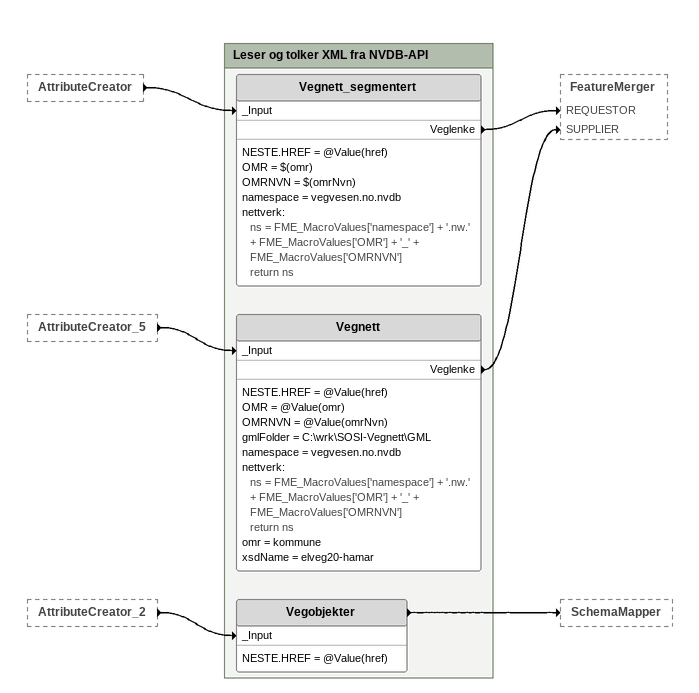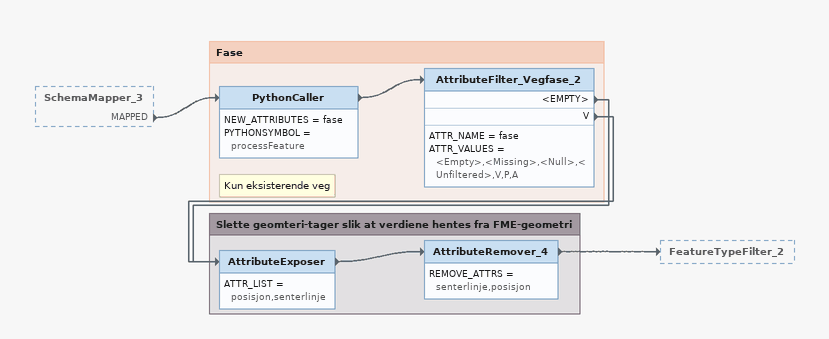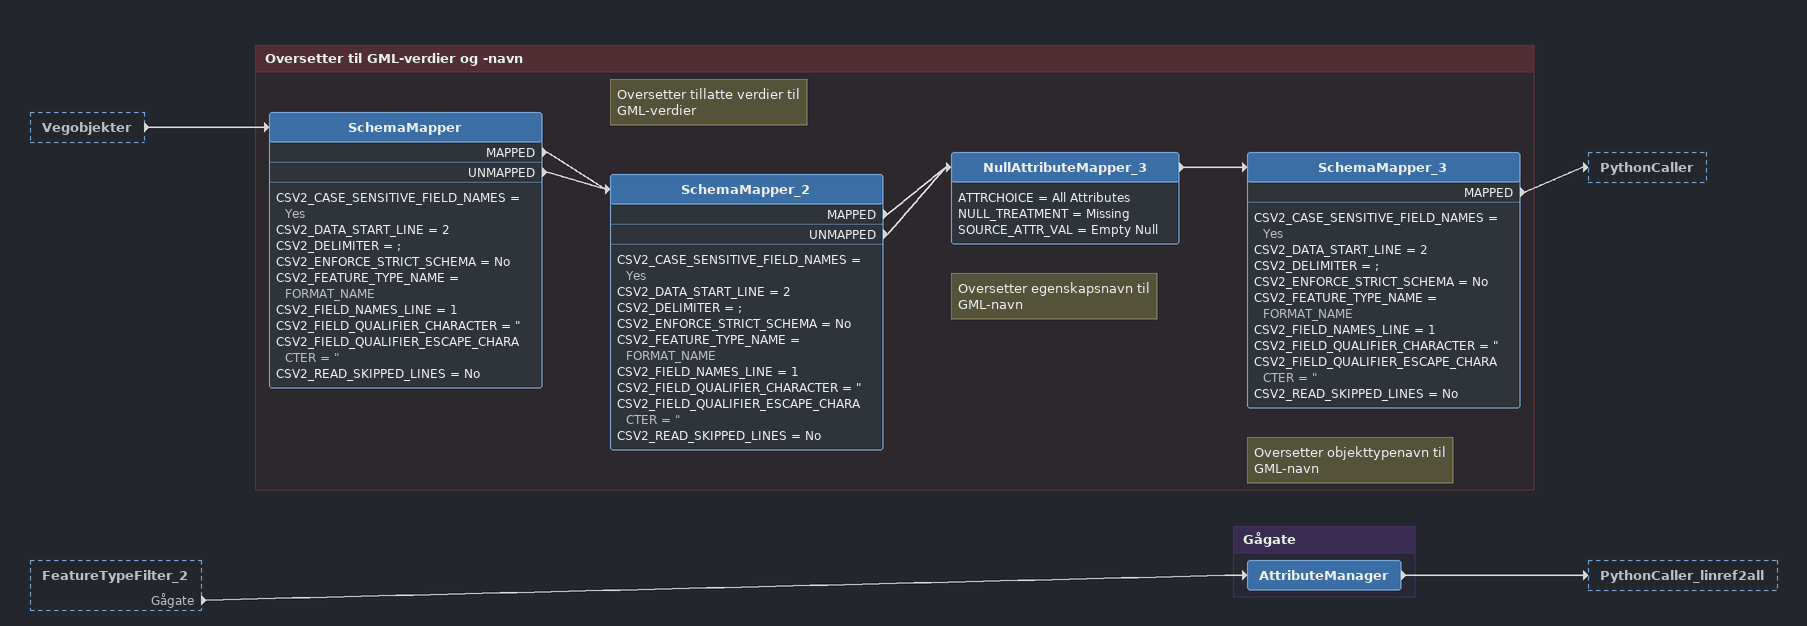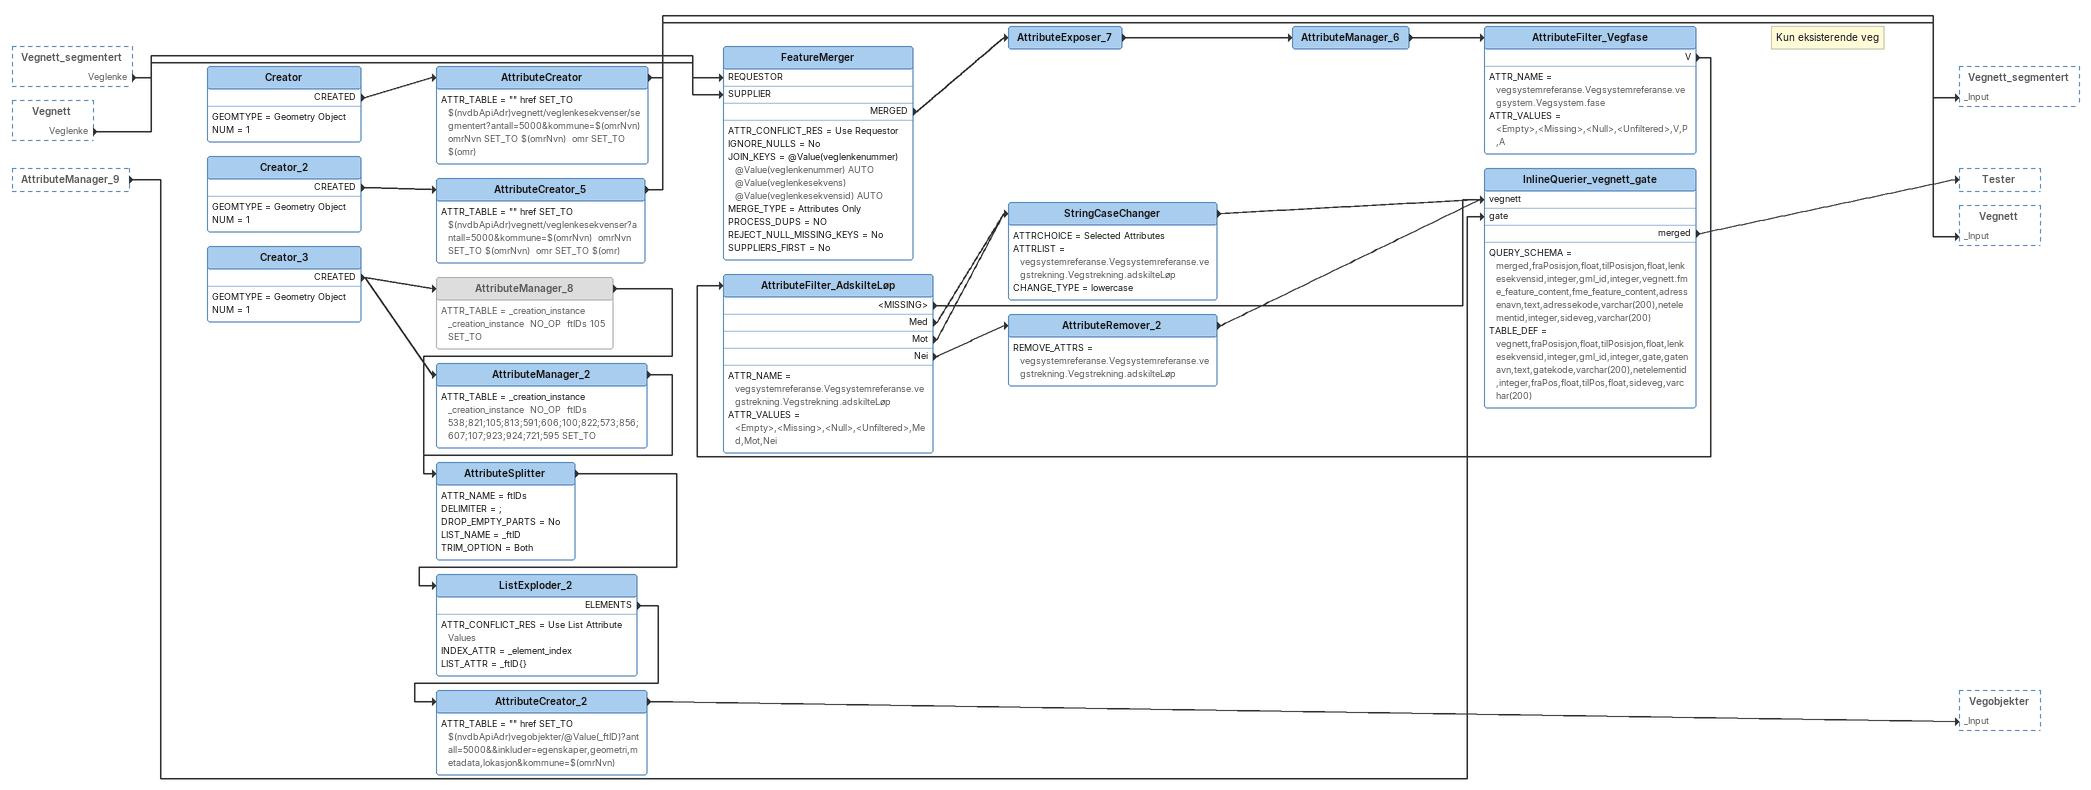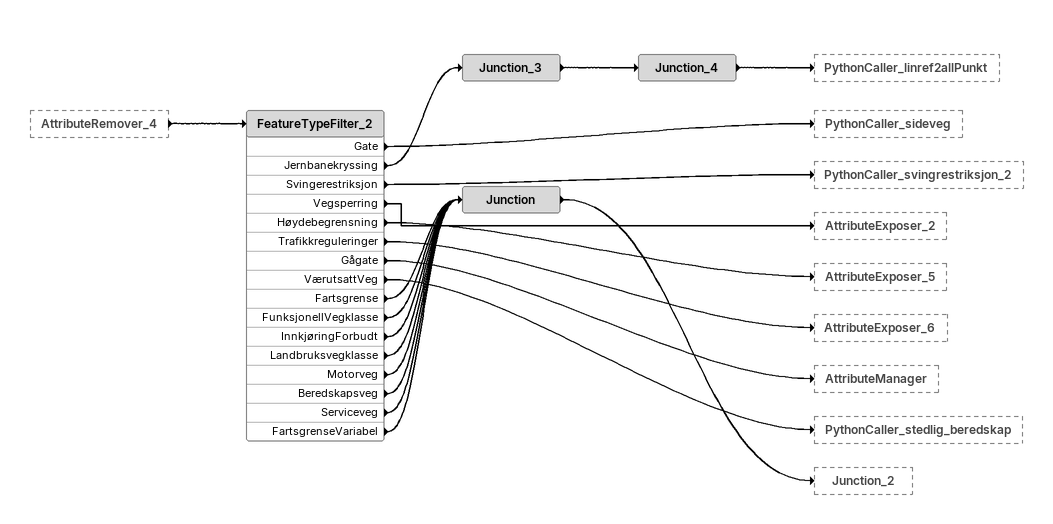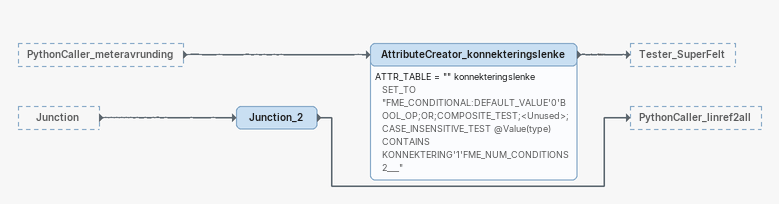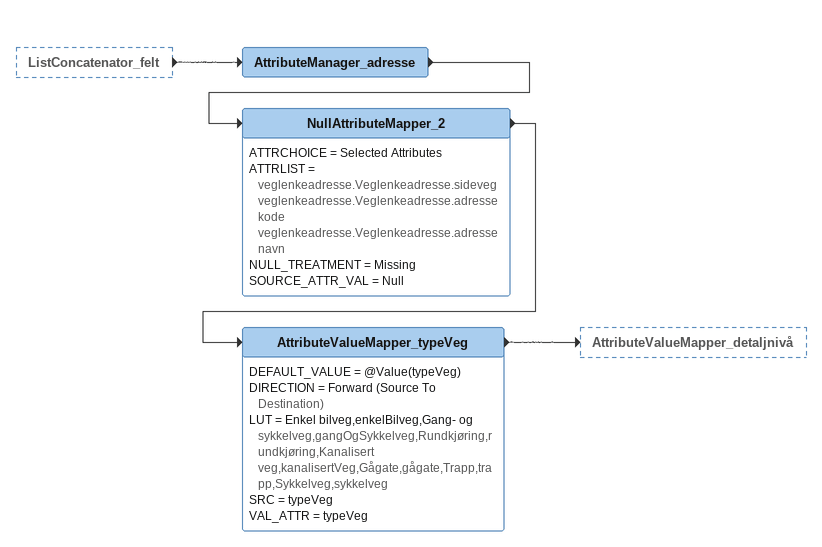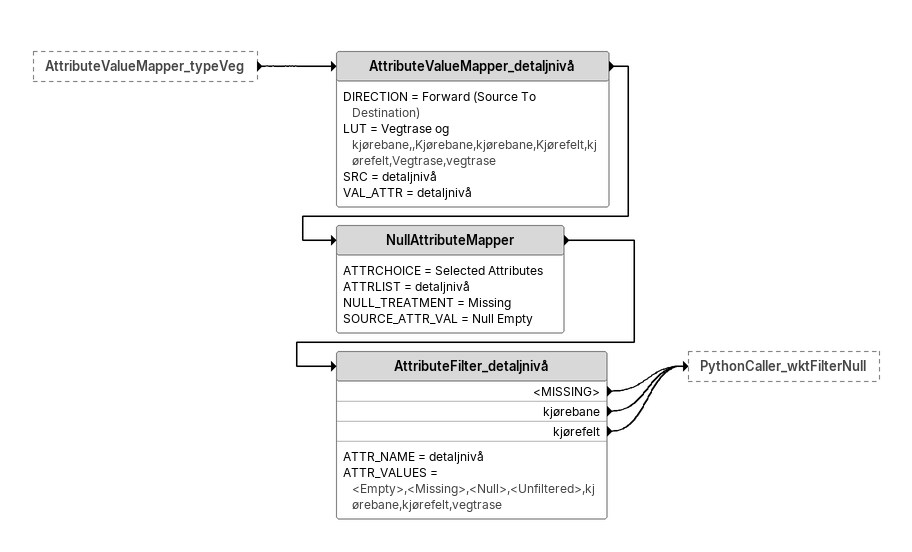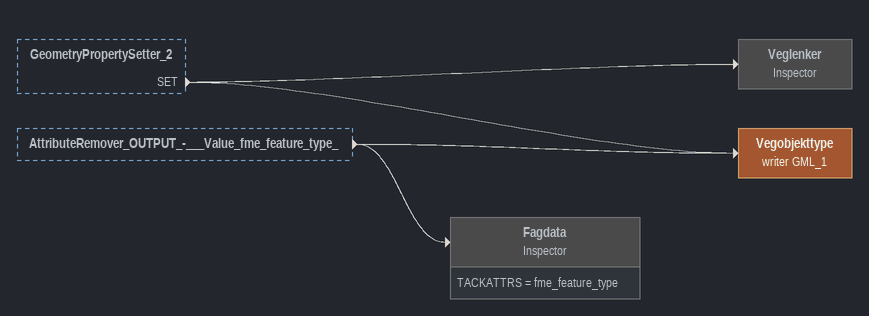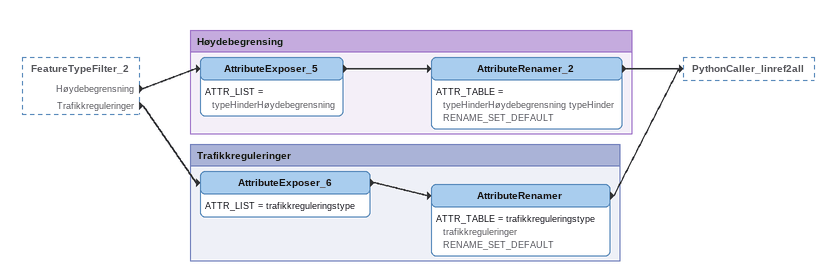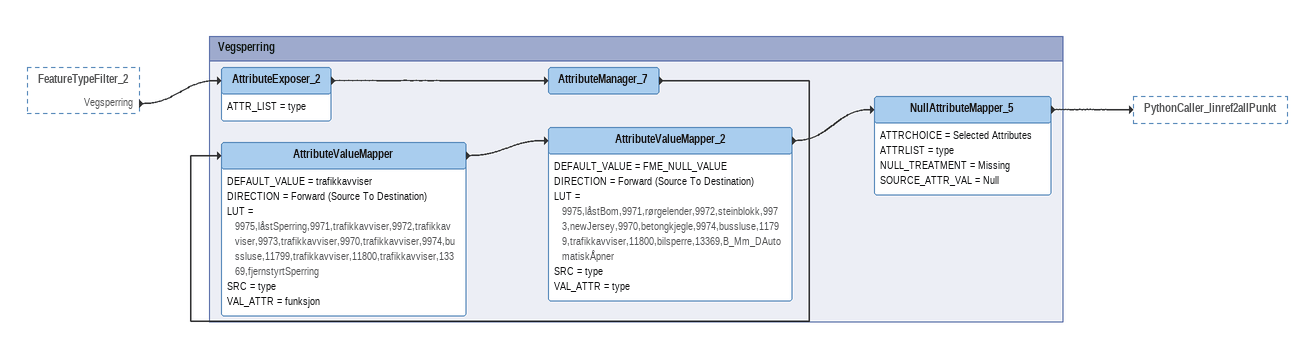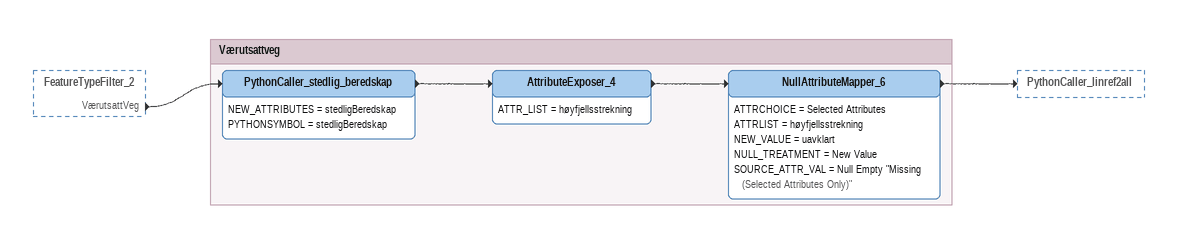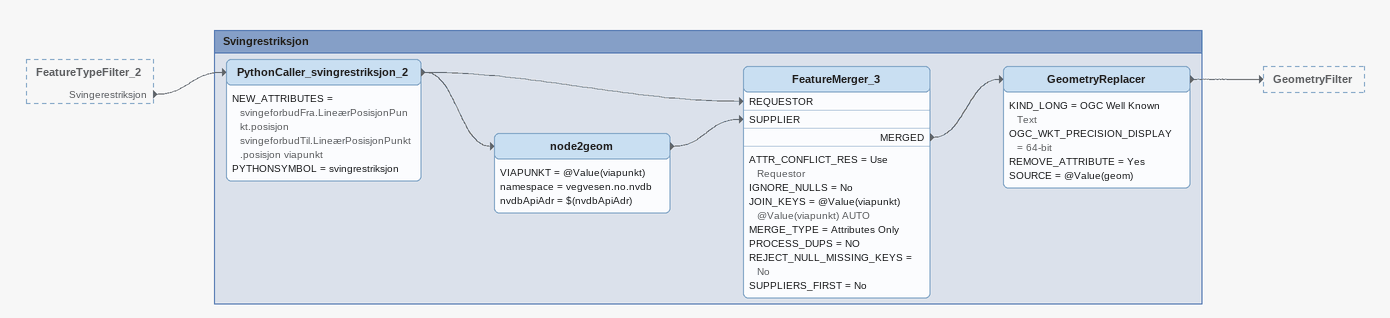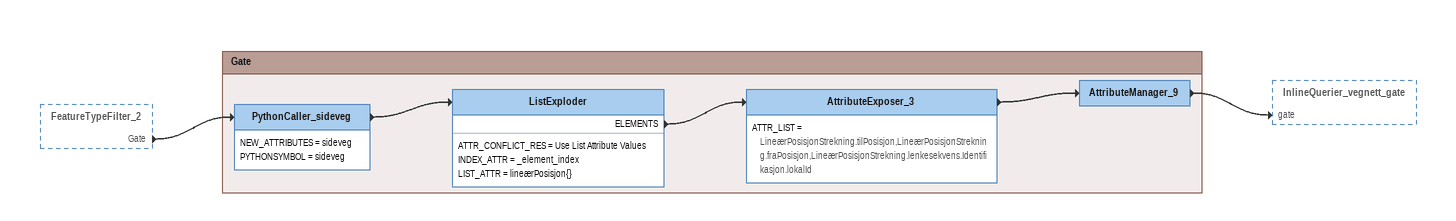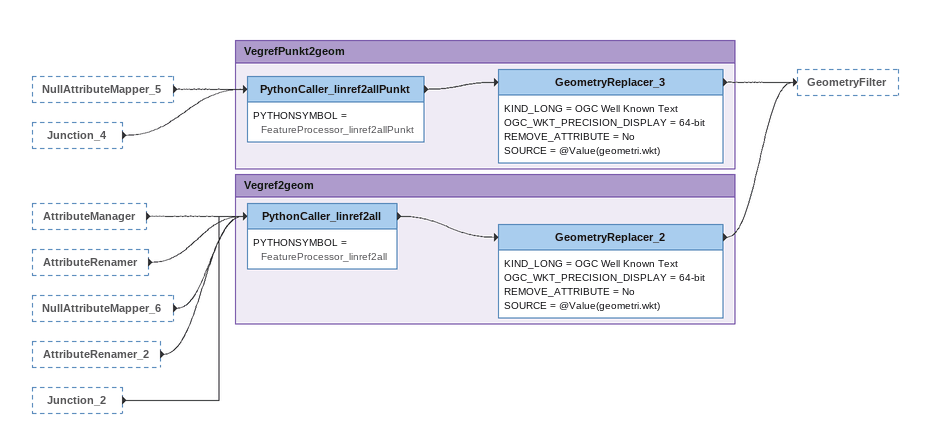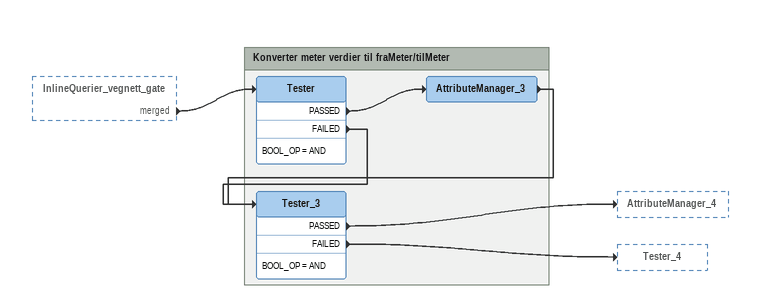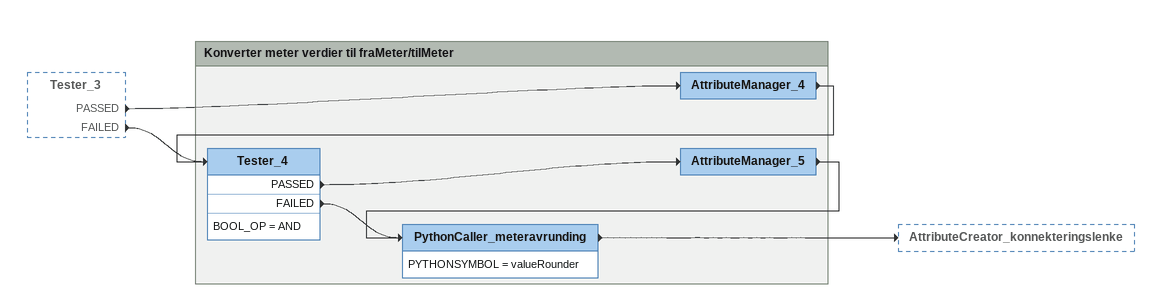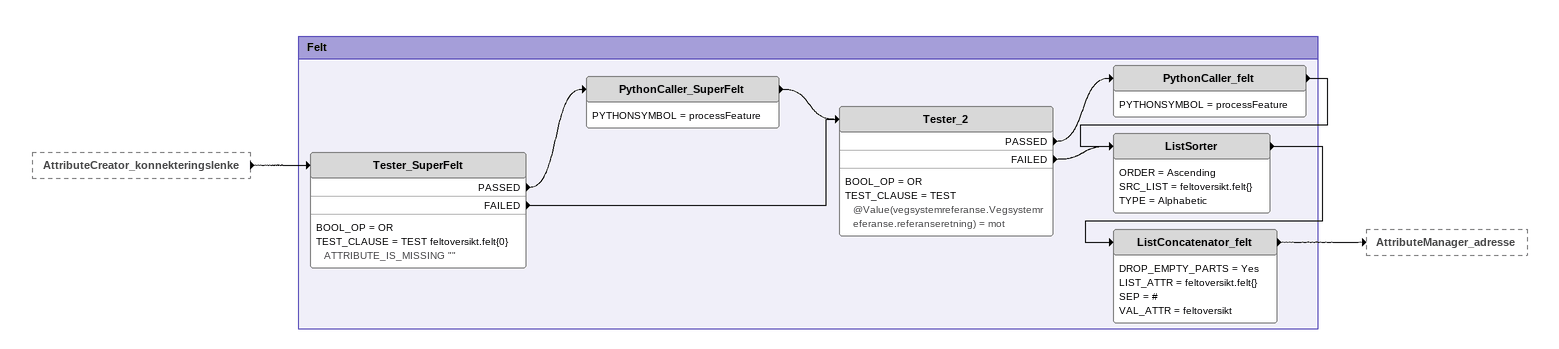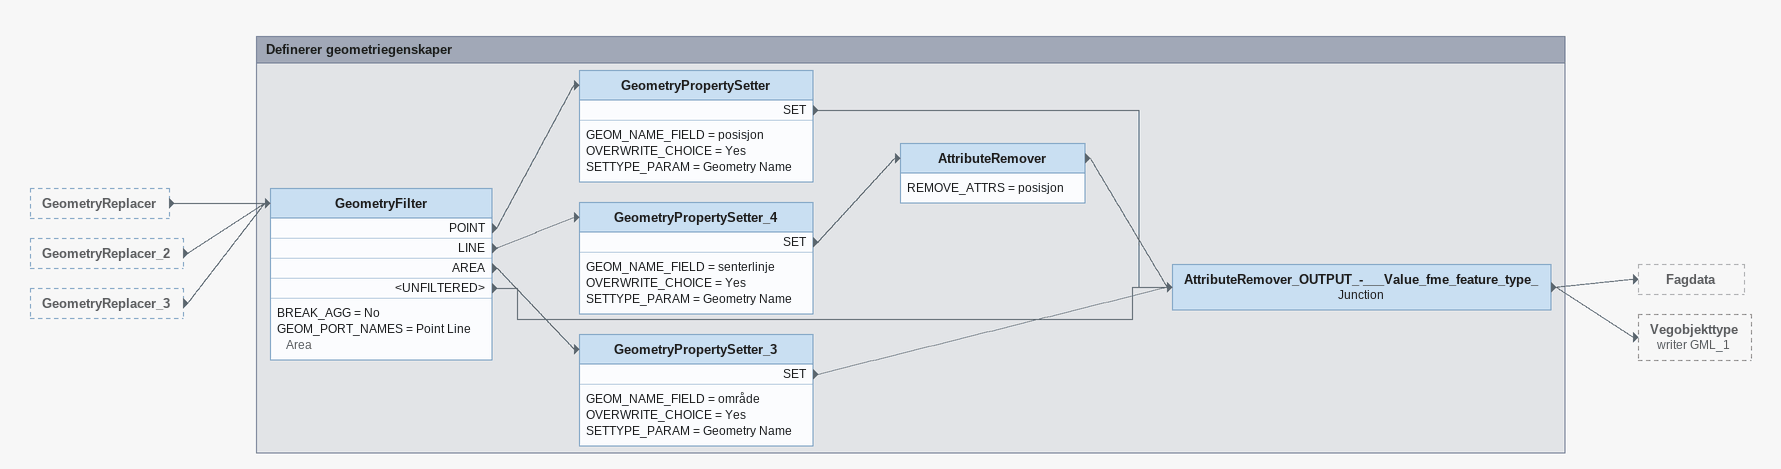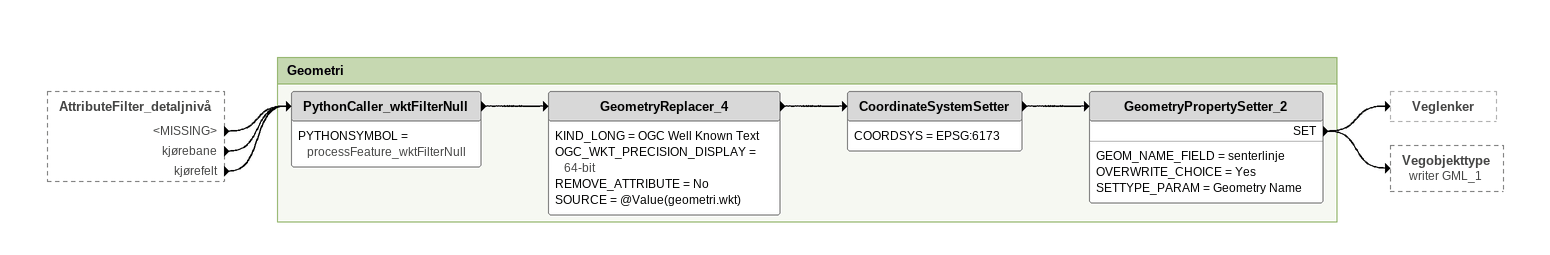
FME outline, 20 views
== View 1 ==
AttributeCreator [outside]
    -> Vegnett_segmentert [_Input]
AttributeCreator_5 [outside]
    -> Vegnett [_Input]
AttributeCreator_2 [outside]
    -> Vegobjekter [_Input]

Bookmark: Leser og tolker XML fra NVDB-API
Vegnett_segmentert
    NESTE.HREF = @Value(href)
    OMR = $(omr)
    OMRNVN = $(omrNvn)
    namespace = vegvesen.no.nvdb
    nettverk:
      ns = FME_MacroValues['namespace'] + '.nw.' + FME_MacroValues['OMR'] + '_' + FME_MacroValues['OMRNVN']
      return ns
    Veglenke -> FeatureMerger [REQUESTOR]
Vegnett
    NESTE.HREF = @Value(href)
    OMR = @Value(omr)
    OMRNVN = @Value(omrNvn)
    gmlFolder = C:\wrk\SOSI-Vegnett\GML
    namespace = vegvesen.no.nvdb
    nettverk:
      ns = FME_MacroValues['namespace'] + '.nw.' + FME_MacroValues['OMR'] + '_' + FME_MacroValues['OMRNVN']
      return ns
    omr = kommune
    xsdName = elveg20-hamar
    Veglenke -> FeatureMerger [SUPPLIER]
Vegobjekter
    NESTE.HREF = @Value(href)
    -> SchemaMapper

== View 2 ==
SchemaMapper_3 [outside]
    MAPPED -> PythonCaller

Bookmark: Fase
PythonCaller
    NEW_ATTRIBUTES = fase
    PYTHONSYMBOL = processFeature
    -> AttributeFilter_Vegfase_2
Note: Kun eksisterende veg
AttributeFilter_Vegfase_2
    ATTR_NAME = fase
    ATTR_VALUES = <Empty>,<Missing>,<Null>,<Unfiltered>,V,P,A
    <EMPTY> -> AttributeExposer
    V -> AttributeExposer

Bookmark: Slette geomteri-tager slik at verdiene hentes fra FME-geometri
AttributeExposer
    ATTR_LIST = posisjon,senterlinje
    -> AttributeRemover_4
AttributeRemover_4
    REMOVE_ATTRS = senterlinje,posisjon
    -> FeatureTypeFilter_2

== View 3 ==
Vegobjekter [outside]
    -> SchemaMapper
FeatureTypeFilter_2 [outside]
    Gågate -> AttributeManager

Bookmark: Oversetter til GML-verdier og -navn
Note: Oversetter tillatte verdier til GML-verdier
SchemaMapper
    CSV2_CASE_SENSITIVE_FIELD_NAMES = Yes
    CSV2_DATA_START_LINE = 2
    CSV2_DELIMITER = ;
    CSV2_ENFORCE_STRICT_SCHEMA = No
    CSV2_FEATURE_TYPE_NAME = FORMAT_NAME
    CSV2_FIELD_NAMES_LINE = 1
    CSV2_FIELD_QUALIFIER_CHARACTER = "
    CSV2_FIELD_QUALIFIER_ESCAPE_CHARACTER = "
    CSV2_READ_SKIPPED_LINES = No
    MAPPED -> SchemaMapper_2
    UNMAPPED -> SchemaMapper_2
Note: Oversetter egenskapsnavn til GML-navn
SchemaMapper_2
    CSV2_CASE_SENSITIVE_FIELD_NAMES = Yes
    CSV2_DATA_START_LINE = 2
    CSV2_DELIMITER = ;
    CSV2_ENFORCE_STRICT_SCHEMA = No
    CSV2_FEATURE_TYPE_NAME = FORMAT_NAME
    CSV2_FIELD_NAMES_LINE = 1
    CSV2_FIELD_QUALIFIER_CHARACTER = "
    CSV2_FIELD_QUALIFIER_ESCAPE_CHARACTER = "
    CSV2_READ_SKIPPED_LINES = No
    MAPPED -> NullAttributeMapper_3
    UNMAPPED -> NullAttributeMapper_3
NullAttributeMapper_3
    ATTRCHOICE = All Attributes
    NULL_TREATMENT = Missing
    SOURCE_ATTR_VAL = Empty Null
    -> SchemaMapper_3
Note: Oversetter objekttypenavn til GML-navn
SchemaMapper_3
    CSV2_CASE_SENSITIVE_FIELD_NAMES = Yes
    CSV2_DATA_START_LINE = 2
    CSV2_DELIMITER = ;
    CSV2_ENFORCE_STRICT_SCHEMA = No
    CSV2_FEATURE_TYPE_NAME = FORMAT_NAME
    CSV2_FIELD_NAMES_LINE = 1
    CSV2_FIELD_QUALIFIER_CHARACTER = "
    CSV2_FIELD_QUALIFIER_ESCAPE_CHARACTER = "
    CSV2_READ_SKIPPED_LINES = No
    MAPPED -> PythonCaller

Bookmark: Gågate
AttributeManager
    -> PythonCaller_linref2all

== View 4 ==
Vegnett_segmentert [outside]
    Veglenke -> FeatureMerger [REQUESTOR]
Vegnett [outside]
    Veglenke -> FeatureMerger [SUPPLIER]
AttributeManager_9 [outside]
    -> InlineQuerier_vegnett_gate [gate]
Creator
    GEOMTYPE = Geometry Object
    NUM = 1
    CREATED -> AttributeCreator
AttributeCreator
    ATTR_TABLE = "" href SET_TO $(nvdbApiAdr)vegnett/veglenkesekvenser/segmentert?antall=5000&kommune=$(omrNvn)  omrNvn SET_TO $(omrNvn)  omr SET_TO $(omr)
    -> Vegnett_segmentert [_Input]
Creator_2
    GEOMTYPE = Geometry Object
    NUM = 1
    CREATED -> AttributeCreator_5
AttributeCreator_5
    ATTR_TABLE = "" href SET_TO $(nvdbApiAdr)vegnett/veglenkesekvenser?antall=5000&kommune=$(omrNvn)  omrNvn SET_TO $(omrNvn)  omr SET_TO $(omr)
    -> Vegnett [_Input]
FeatureMerger
    ATTR_CONFLICT_RES = Use Requestor
    IGNORE_NULLS = No
    JOIN_KEYS = @Value(veglenkenummer) @Value(veglenkenummer) AUTO @Value(veglenkesekvens) @Value(veglenkesekvensid) AUTO
    MERGE_TYPE = Attributes Only
    PROCESS_DUPS = NO
    REJECT_NULL_MISSING_KEYS = No
    SUPPLIERS_FIRST = No
    MERGED -> AttributeExposer_7
AttributeExposer_7
    -> AttributeManager_6
AttributeManager_6
    -> AttributeFilter_Vegfase
Note: Kun eksisterende veg
AttributeFilter_Vegfase
    ATTR_NAME = vegsystemreferanse.Vegsystemreferanse.vegsystem.Vegsystem.fase
    ATTR_VALUES = <Empty>,<Missing>,<Null>,<Unfiltered>,V,P,A
    V -> AttributeFilter_AdskilteLøp
AttributeFilter_AdskilteLøp
    ATTR_NAME = vegsystemreferanse.Vegsystemreferanse.vegstrekning.Vegstrekning.adskilteLøp
    ATTR_VALUES = <Empty>,<Missing>,<Null>,<Unfiltered>,Med,Mot,Nei
    <MISSING> -> InlineQuerier_vegnett_gate [vegnett]
    Med -> StringCaseChanger
    Mot -> StringCaseChanger
    Nei -> AttributeRemover_2
StringCaseChanger
    ATTRCHOICE = Selected Attributes
    ATTRLIST = vegsystemreferanse.Vegsystemreferanse.vegstrekning.Vegstrekning.adskilteLøp
    CHANGE_TYPE = lowercase
    -> InlineQuerier_vegnett_gate [vegnett]
AttributeRemover_2
    REMOVE_ATTRS = vegsystemreferanse.Vegsystemreferanse.vegstrekning.Vegstrekning.adskilteLøp
    -> InlineQuerier_vegnett_gate [vegnett]
Creator_3
    GEOMTYPE = Geometry Object
    NUM = 1
    CREATED -> AttributeManager_2
    CREATED -> AttributeManager_8
AttributeManager_8 [off]
    ATTR_TABLE = _creation_instance _creation_instance  NO_OP  ftIDs 105 SET_TO
    -> AttributeSplitter
AttributeManager_2
    ATTR_TABLE = _creation_instance _creation_instance  NO_OP  ftIDs 538;821;105;813;591;606;100;822;573;856;607;107;923;924;721;595 SET_TO
    -> AttributeSplitter
AttributeSplitter
    ATTR_NAME = ftIDs
    DELIMITER = ;
    DROP_EMPTY_PARTS = No
    LIST_NAME = _ftID
    TRIM_OPTION = Both
    -> ListExploder_2
ListExploder_2
    ATTR_CONFLICT_RES = Use List Attribute Values
    INDEX_ATTR = _element_index
    LIST_ATTR = _ftID{}
    ELEMENTS -> AttributeCreator_2
AttributeCreator_2
    ATTR_TABLE = "" href SET_TO $(nvdbApiAdr)vegobjekter/@Value(_ftID)?antall=5000&&inkluder=egenskaper,geometri,metadata,lokasjon&kommune=$(omrNvn)
    -> Vegobjekter [_Input]
InlineQuerier_vegnett_gate
    QUERY_SCHEMA = merged,fraPosisjon,float,tilPosisjon,float,lenkesekvensid,integer,gml_id,integer,vegnett.fme_feature_content,fme_feature_content,adressenavn,text,adressekode,varchar(200),netelementid,integer,sideveg,varchar(200)
    TABLE_DEF = vegnett,fraPosisjon,float,tilPosisjon,float,lenkesekvensid,integer,gml_id,integer,gate,gatenavn,text,gatekode,varchar(200),netelementid,integer,fraPos,float,tilPos,float,sideveg,varchar(200)
    merged -> Tester

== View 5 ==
AttributeRemover_4 [outside]
    -> FeatureTypeFilter_2
FeatureTypeFilter_2
    Gate -> PythonCaller_sideveg
    Jernbanekryssing -> Junction_3
    Svingerestriksjon -> PythonCaller_svingrestriksjon_2
    Vegsperring -> AttributeExposer_2
    Høydebegrensning -> AttributeExposer_5
    Trafikkreguleringer -> AttributeExposer_6
    Gågate -> AttributeManager
    VærutsattVeg -> PythonCaller_stedlig_beredskap
    Fartsgrense -> Junction
    FunksjonellVegklasse -> Junction
    InnkjøringForbudt -> Junction
    Landbruksvegklasse -> Junction
    Motorveg -> Junction
    Beredskapsveg -> Junction
    Serviceveg -> Junction
    FartsgrenseVariabel -> Junction
Junction_3
    -> Junction_4
Junction_4
    -> PythonCaller_linref2allPunkt
Junction
    -> Junction_2

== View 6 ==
PythonCaller_meteravrunding [outside]
    -> AttributeCreator_konnekteringslenke
Junction [outside]
    -> Junction_2
AttributeCreator_konnekteringslenke
    ATTR_TABLE = "" konnekteringslenke SET_TO "FME_CONDITIONAL:DEFAULT_VALUE'0'BOOL_OP;OR;COMPOSITE_TEST;<Unused>;CASE_INSENSITIVE_TEST @Value(type) CONTAINS KONNEKTERING'1'FME_NUM_CONDITIONS2___"
    -> Tester_SuperFelt
Junction_2
    -> PythonCaller_linref2all

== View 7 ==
ListConcatenator_felt [outside]
    -> AttributeManager_adresse
AttributeManager_adresse
    -> NullAttributeMapper_2
NullAttributeMapper_2
    ATTRCHOICE = Selected Attributes
    ATTRLIST = veglenkeadresse.Veglenkeadresse.sideveg veglenkeadresse.Veglenkeadresse.adressekode veglenkeadresse.Veglenkeadresse.adressenavn
    NULL_TREATMENT = Missing
    SOURCE_ATTR_VAL = Null
    -> AttributeValueMapper_typeVeg
AttributeValueMapper_typeVeg
    DEFAULT_VALUE = @Value(typeVeg)
    DIRECTION = Forward (Source To Destination)
    LUT = Enkel bilveg,enkelBilveg,Gang- og sykkelveg,gangOgSykkelveg,Rundkjøring,rundkjøring,Kanalisert veg,kanalisertVeg,Gågate,gågate,Trapp,trapp,Sykkelveg,sykkelveg
    SRC = typeVeg
    VAL_ATTR = typeVeg
    -> AttributeValueMapper_detaljnivå

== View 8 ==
AttributeValueMapper_typeVeg [outside]
    -> AttributeValueMapper_detaljnivå
AttributeValueMapper_detaljnivå
    DIRECTION = Forward (Source To Destination)
    LUT = Vegtrase og kjørebane,,Kjørebane,kjørebane,Kjørefelt,kjørefelt,Vegtrase,vegtrase
    SRC = detaljnivå
    VAL_ATTR = detaljnivå
    -> NullAttributeMapper
NullAttributeMapper
    ATTRCHOICE = Selected Attributes
    ATTRLIST = detaljnivå
    NULL_TREATMENT = Missing
    SOURCE_ATTR_VAL = Null Empty
    -> AttributeFilter_detaljnivå
AttributeFilter_detaljnivå
    ATTR_NAME = detaljnivå
    ATTR_VALUES = <Empty>,<Missing>,<Null>,<Unfiltered>,kjørebane,kjørefelt,vegtrase
    <MISSING> -> PythonCaller_wktFilterNull
    kjørebane -> PythonCaller_wktFilterNull
    kjørefelt -> PythonCaller_wktFilterNull

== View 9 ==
GeometryPropertySetter_2 [outside]
    SET -> Veglenker
    SET -> Vegobjekttype (writer GML_1)
AttributeRemover_OUTPUT_-___Value_fme_feature_type_ [outside]
    -> Fagdata
    -> Vegobjekttype (writer GML_1)
Veglenker: Inspector [off]
Vegobjekttype (writer GML_1)
Fagdata: Inspector [off]
    TACKATTRS = fme_feature_type

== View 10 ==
FeatureTypeFilter_2 [outside]
    Høydebegrensning -> AttributeExposer_5
    Trafikkreguleringer -> AttributeExposer_6

Bookmark: Høydebegrensing
AttributeExposer_5
    ATTR_LIST = typeHinderHøydebegrensning
    -> AttributeRenamer_2
AttributeRenamer_2
    ATTR_TABLE = typeHinderHøydebegrensning typeHinder RENAME_SET_DEFAULT
    -> PythonCaller_linref2all

Bookmark: Trafikkreguleringer
AttributeExposer_6
    ATTR_LIST = trafikkreguleringstype
    -> AttributeRenamer
AttributeRenamer
    ATTR_TABLE = trafikkreguleringstype trafikkreguleringer RENAME_SET_DEFAULT
    -> PythonCaller_linref2all

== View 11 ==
FeatureTypeFilter_2 [outside]
    Vegsperring -> AttributeExposer_2

Bookmark: Vegsperring
AttributeExposer_2
    ATTR_LIST = type
    -> AttributeManager_7
AttributeManager_7
    -> AttributeValueMapper
AttributeValueMapper
    DEFAULT_VALUE = trafikkavviser
    DIRECTION = Forward (Source To Destination)
    LUT = 9975,låstSperring,9971,trafikkavviser,9972,trafikkavviser,9973,trafikkavviser,9970,trafikkavviser,9974,bussluse,11799,trafikkavviser,11800,trafikkavviser,13369,fjernstyrtSperring
    SRC = type
    VAL_ATTR = funksjon
    -> AttributeValueMapper_2
AttributeValueMapper_2
    DEFAULT_VALUE = FME_NULL_VALUE
    DIRECTION = Forward (Source To Destination)
    LUT = 9975,låstBom,9971,rørgelender,9972,steinblokk,9973,newJersey,9970,betongkjegle,9974,bussluse,11799,trafikkavviser,11800,bilsperre,13369,B_Mm_DAutomatiskÅpner
    SRC = type
    VAL_ATTR = type
    -> NullAttributeMapper_5
NullAttributeMapper_5
    ATTRCHOICE = Selected Attributes
    ATTRLIST = type
    NULL_TREATMENT = Missing
    SOURCE_ATTR_VAL = Null
    -> PythonCaller_linref2allPunkt

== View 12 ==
FeatureTypeFilter_2 [outside]
    VærutsattVeg -> PythonCaller_stedlig_beredskap

Bookmark: Værutsattveg
PythonCaller_stedlig_beredskap
    NEW_ATTRIBUTES = stedligBeredskap
    PYTHONSYMBOL = stedligBeredskap
    -> AttributeExposer_4
AttributeExposer_4
    ATTR_LIST = høyfjellsstrekning
    -> NullAttributeMapper_6
NullAttributeMapper_6
    ATTRCHOICE = Selected Attributes
    ATTRLIST = høyfjellsstrekning
    NEW_VALUE = uavklart
    NULL_TREATMENT = New Value
    SOURCE_ATTR_VAL = Null Empty "Missing (Selected Attributes Only)"
    -> PythonCaller_linref2all

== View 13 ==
FeatureTypeFilter_2 [outside]
    Svingerestriksjon -> PythonCaller_svingrestriksjon_2

Bookmark: Svingrestriksjon
PythonCaller_svingrestriksjon_2
    NEW_ATTRIBUTES = svingeforbudFra.LineærPosisjonPunkt.posisjon svingeforbudTil.LineærPosisjonPunkt.posisjon viapunkt
    PYTHONSYMBOL = svingrestriksjon
    -> node2geom
    -> FeatureMerger_3 [REQUESTOR]
node2geom
    VIAPUNKT = @Value(viapunkt)
    namespace = vegvesen.no.nvdb
    nvdbApiAdr = $(nvdbApiAdr)
    -> FeatureMerger_3 [SUPPLIER]
FeatureMerger_3
    ATTR_CONFLICT_RES = Use Requestor
    IGNORE_NULLS = No
    JOIN_KEYS = @Value(viapunkt) @Value(viapunkt) AUTO
    MERGE_TYPE = Attributes Only
    PROCESS_DUPS = NO
    REJECT_NULL_MISSING_KEYS = No
    SUPPLIERS_FIRST = No
    MERGED -> GeometryReplacer
GeometryReplacer
    KIND_LONG = OGC Well Known Text
    OGC_WKT_PRECISION_DISPLAY = 64-bit
    REMOVE_ATTRIBUTE = Yes
    SOURCE = @Value(geom)
    -> GeometryFilter

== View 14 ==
FeatureTypeFilter_2 [outside]
    Gate -> PythonCaller_sideveg

Bookmark: Gate
PythonCaller_sideveg
    NEW_ATTRIBUTES = sideveg
    PYTHONSYMBOL = sideveg
    -> ListExploder
ListExploder
    ATTR_CONFLICT_RES = Use List Attribute Values
    INDEX_ATTR = _element_index
    LIST_ATTR = lineærPosisjon{}
    ELEMENTS -> AttributeExposer_3
AttributeExposer_3
    ATTR_LIST = LineærPosisjonStrekning.tilPosisjon,LineærPosisjonStrekning.fraPosisjon,LineærPosisjonStrekning.lenkesekvens.Identifikasjon.lokalId
    -> AttributeManager_9
AttributeManager_9
    -> InlineQuerier_vegnett_gate [gate]

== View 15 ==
NullAttributeMapper_5 [outside]
    -> PythonCaller_linref2allPunkt
Junction_4 [outside]
    -> PythonCaller_linref2allPunkt
AttributeManager [outside]
    -> PythonCaller_linref2all
AttributeRenamer [outside]
    -> PythonCaller_linref2all
NullAttributeMapper_6 [outside]
    -> PythonCaller_linref2all
AttributeRenamer_2 [outside]
    -> PythonCaller_linref2all
Junction_2 [outside]
    -> PythonCaller_linref2all

Bookmark: VegrefPunkt2geom
PythonCaller_linref2allPunkt
    PYTHONSYMBOL = FeatureProcessor_linref2allPunkt
    -> GeometryReplacer_3
GeometryReplacer_3
    KIND_LONG = OGC Well Known Text
    OGC_WKT_PRECISION_DISPLAY = 64-bit
    REMOVE_ATTRIBUTE = No
    SOURCE = @Value(geometri.wkt)
    -> GeometryFilter

Bookmark: Vegref2geom
PythonCaller_linref2all
    PYTHONSYMBOL = FeatureProcessor_linref2all
    -> GeometryReplacer_2
GeometryReplacer_2
    KIND_LONG = OGC Well Known Text
    OGC_WKT_PRECISION_DISPLAY = 64-bit
    REMOVE_ATTRIBUTE = No
    SOURCE = @Value(geometri.wkt)
    -> GeometryFilter

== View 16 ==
InlineQuerier_vegnett_gate [outside]
    merged -> Tester

Bookmark: Konverter meter verdier til fraMeter/tilMeter
Tester
    BOOL_OP = AND
    PASSED -> AttributeManager_3
    FAILED -> Tester_3
AttributeManager_3
    -> Tester_3
Tester_3
    BOOL_OP = AND
    PASSED -> AttributeManager_4
    FAILED -> Tester_4

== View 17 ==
Tester_3 [outside]
    PASSED -> AttributeManager_4
    FAILED -> Tester_4

Bookmark: Konverter meter verdier til fraMeter/tilMeter
AttributeManager_4
    -> Tester_4
Tester_4
    BOOL_OP = AND
    PASSED -> AttributeManager_5
    FAILED -> PythonCaller_meteravrunding
AttributeManager_5
    -> PythonCaller_meteravrunding
PythonCaller_meteravrunding
    PYTHONSYMBOL = valueRounder
    -> AttributeCreator_konnekteringslenke

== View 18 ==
AttributeCreator_konnekteringslenke [outside]
    -> Tester_SuperFelt

Bookmark: Felt
Tester_SuperFelt
    BOOL_OP = OR
    TEST_CLAUSE = TEST feltoversikt.felt{0} ATTRIBUTE_IS_MISSING ""
    PASSED -> PythonCaller_SuperFelt
    FAILED -> Tester_2
PythonCaller_SuperFelt
    PYTHONSYMBOL = processFeature
    -> Tester_2
Tester_2
    BOOL_OP = OR
    TEST_CLAUSE = TEST @Value(vegsystemreferanse.Vegsystemreferanse.referanseretning) = mot
    PASSED -> PythonCaller_felt
    FAILED -> ListSorter
PythonCaller_felt
    PYTHONSYMBOL = processFeature
    -> ListSorter
ListSorter
    ORDER = Ascending
    SRC_LIST = feltoversikt.felt{}
    TYPE = Alphabetic
    -> ListConcatenator_felt
ListConcatenator_felt
    DROP_EMPTY_PARTS = Yes
    LIST_ATTR = feltoversikt.felt{}
    SEP = #
    VAL_ATTR = feltoversikt
    -> AttributeManager_adresse

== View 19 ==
GeometryReplacer [outside]
    -> GeometryFilter
GeometryReplacer_2 [outside]
    -> GeometryFilter
GeometryReplacer_3 [outside]
    -> GeometryFilter

Bookmark: Definerer geometriegenskaper
GeometryFilter
    BREAK_AGG = No
    GEOM_PORT_NAMES = Point Line Area
    POINT -> GeometryPropertySetter
    LINE -> GeometryPropertySetter_4
    AREA -> GeometryPropertySetter_3
    <UNFILTERED> -> AttributeRemover_OUTPUT_-___Value_fme_feature_type_
GeometryPropertySetter
    GEOM_NAME_FIELD = posisjon
    OVERWRITE_CHOICE = Yes
    SETTYPE_PARAM = Geometry Name
    SET -> AttributeRemover_OUTPUT_-___Value_fme_feature_type_
GeometryPropertySetter_4
    GEOM_NAME_FIELD = senterlinje
    OVERWRITE_CHOICE = Yes
    SETTYPE_PARAM = Geometry Name
    SET -> AttributeRemover
AttributeRemover
    REMOVE_ATTRS = posisjon
    -> AttributeRemover_OUTPUT_-___Value_fme_feature_type_
GeometryPropertySetter_3
    GEOM_NAME_FIELD = område
    OVERWRITE_CHOICE = Yes
    SETTYPE_PARAM = Geometry Name
    SET -> AttributeRemover_OUTPUT_-___Value_fme_feature_type_
AttributeRemover_OUTPUT_-___Value_fme_feature_type_: Junction
    -> Fagdata
    -> Vegobjekttype (writer GML_1)

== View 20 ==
AttributeFilter_detaljnivå [outside]
    <MISSING> -> PythonCaller_wktFilterNull
    kjørebane -> PythonCaller_wktFilterNull
    kjørefelt -> PythonCaller_wktFilterNull

Bookmark: Geometri
PythonCaller_wktFilterNull
    PYTHONSYMBOL = processFeature_wktFilterNull
    -> GeometryReplacer_4
GeometryReplacer_4
    KIND_LONG = OGC Well Known Text
    OGC_WKT_PRECISION_DISPLAY = 64-bit
    REMOVE_ATTRIBUTE = No
    SOURCE = @Value(geometri.wkt)
    -> CoordinateSystemSetter
CoordinateSystemSetter
    COORDSYS = EPSG:6173
    -> GeometryPropertySetter_2
GeometryPropertySetter_2
    GEOM_NAME_FIELD = senterlinje
    OVERWRITE_CHOICE = Yes
    SETTYPE_PARAM = Geometry Name
    SET -> Veglenker
    SET -> Vegobjekttype (writer GML_1)
